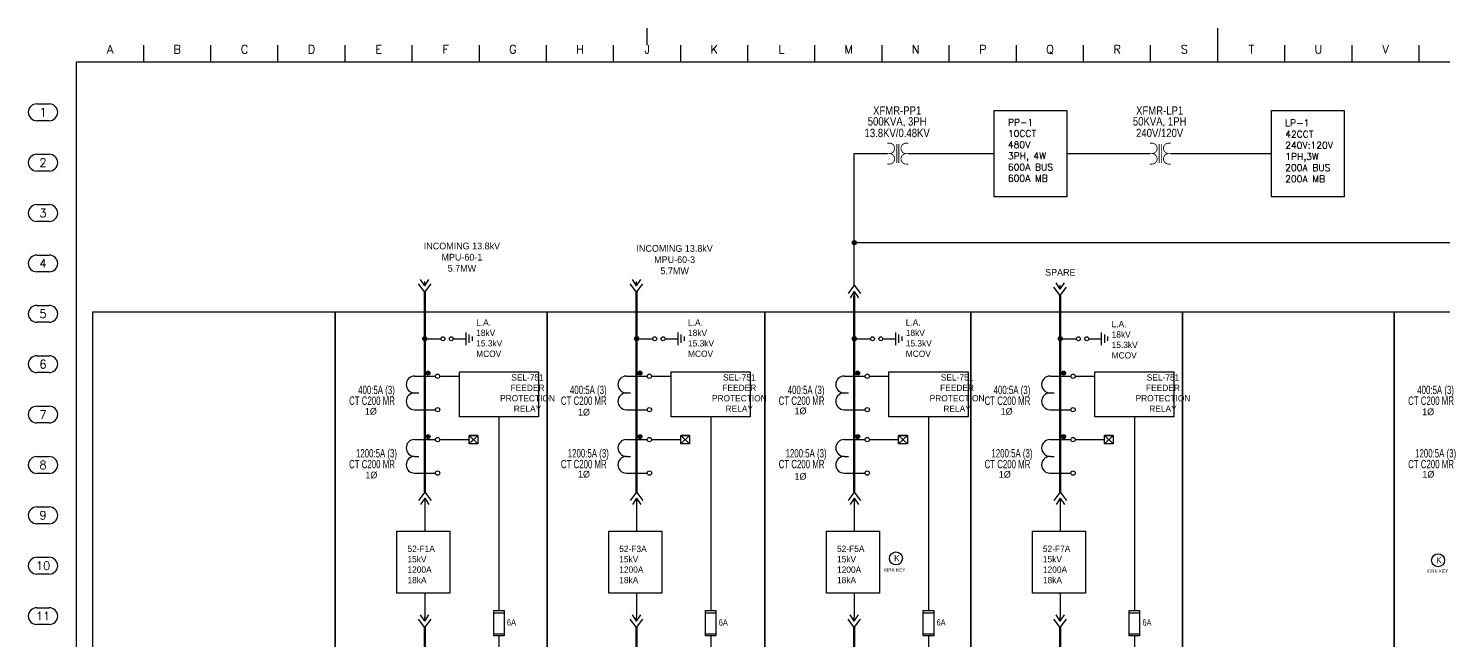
# Model space of a CAD drawing. Header units: inches. Extents: x -0.7 to 34.5, y -0.5 to 22.5.
# Drawn here: x -0.72 to 20.37, y 13.38 to 22.5 of the extents above; entities that cross this region are included whole.
import ezdxf
from ezdxf.enums import TextEntityAlignment as Align

# ---------------------------------------------------------------- set-up
doc = ezdxf.new("R2010")
doc.units = ezdxf.units.IN
doc.header["$MEASUREMENT"] = 0
for name, color, linetype in [('DESC', 7, 'Continuous'), ('INFORBORDER', 3, 'Continuous'), ('MISC', 7, 'Continuous'), ('SYMS', 7, 'Continuous'), ('WIRES', 7, 'Continuous')]:
    doc.layers.add(name, color=color, linetype=linetype)
doc.styles.get("Standard").update_dxf_attribs({"font": 'ROMANS.SHX'})
doc.styles.add('WD', font='txt')

# ---------------------------------------------------------------- blocks, each defined once
blk = doc.blocks.new('IOM_TITLE_BLOCK_BORDER')
at = {"layer": 'INFORBORDER', "color": 5}
for p, q in [((8.5, 22.25), (8.5, 22.5)), ((17, 22), (17, 22.5)), ((1, 22), (1, 22.25)), ((2, 22), (2, 22.25)), ((3, 22), (3, 22.25)), ((4, 22), (4, 22.25)), ((5, 22), (5, 22.25)), ((6, 22), (6, 22.25)), ((7, 22), (7, 22.25)), ((8, 22), (8, 22.25)), ((9, 22), (9, 22.25)), ((10, 22), (10, 22.25)), ((11, 22), (11, 22.25)), ((12, 22), (12, 22.25)), ((13, 22), (13, 22.25)), ((14, 22), (14, 22.25)), ((15, 22), (15, 22.25)), ((16, 22), (16, 22.25)), ((18, 22), (18, 22.25)), ((19, 22), (19, 22.25)), ((20, 22), (20, 22.25)), ((0, 0), (0, 22)), ((0, 22), (34, 22))]:
    blk.add_line(p, q, dxfattribs=at)
at = {"color": 7, "ltscale": 0.2}
for s, p in [('A', (0.5, 22.125)), ('B', (1.5, 22.125)), ('C', (2.5, 22.125)), ('D', (3.5, 22.125)), ('E', (4.5, 22.125)), ('F', (5.5, 22.125)), ('G', (6.5, 22.125)), ('H', (7.5, 22.125)), ('J', (8.5, 22.125)), ('K', (9.5, 22.125)), ('L', (10.5, 22.125)), ('M', (11.5, 22.125)), ('N', (12.5, 22.125)), ('P', (13.5, 22.125)), ('Q', (14.5, 22.125)), ('R', (15.5, 22.125)), ('S', (16.5, 22.125)), ('T', (17.5, 22.125)), ('U', (18.5, 22.125)), ('V', (19.5, 22.125))]:
    blk.add_text(s, height=0.125, dxfattribs=at).set_placement(p, align=Align.CENTER)
blk = doc.blocks.new('LINEREF_ENCASEMENT')
for p, q in [((-0.09375, 0), (0.09375, 0)), ((0.09375, -0.25), (-0.09375, -0.25))]:
    blk.add_line(p, q)
for centre, start, end in [((-0.09375, -0.125), 90, 270), ((0.09375, -0.125), 270, 90)]:
    blk.add_arc(centre, 0.125, start, end)
blk = doc.blocks.new('WD_MLRH')
at = {"style": 'WD'}
blk.add_attdef('RUNGFIRST', text='', height=0.125, dxfattribs=at).set_placement((-0.25, 0), align=Align.MIDDLE_RIGHT)
at = {"style": 'WD', "flags": 1}
for tag, p in [('RUNGHORV', (-0.25, -0.127)), ('RUNGDIST', (-0.25, -0.2)), ('RUNGINC', (-0.25, -0.163)), ('WIRE-START', (-0.25, -0.356)), ('WIRE-GSUF', (-0.25, -0.396)), ('WIREMODE', (-0.25, -0.281)), ('PH3SPACE', (-0.25, -0.437)), ('RUNGCNT', (-0.25, -0.237)), ('WIREFMT', (-0.25, -0.321))]:
    blk.add_attdef(tag, text='', height=0.025, dxfattribs=at).set_placement(p, align=Align.RIGHT)
blk = doc.blocks.new('WDDOT')
for radius in [0.03, 0.0187, 0.00929]:
    blk.add_circle((0, 0), radius)
blk = doc.blocks.new('HGND2')
for p, q in [((0, 0.09375), (0, -0.09375)), ((0.046875, 0.0625), (0.046875, -0.0625)), ((0.09375, 0.03125), (0.09375, -0.03125))]:
    blk.add_line(p, q)
at = {"style": 'WD', "flags": 1}
blk.add_attdef('X4TERM01', (0, 0), '', height=0.01, dxfattribs=at)
blk = doc.blocks.new('VCN1PJ')
for p, q in [((0, 0.062), (-0.094, -0.062)), ((0, 0.062), (0.094, -0.062)), ((0, -0.031), (-0.062, -0.125)), ((0, -0.031), (0.062, -0.125)), ((0, -0.031), (0, -0.094))]:
    blk.add_line(p, q)
at = {"style": 'WD', "width": 0.7}
for tag, p in [('INST', (0.229, 0.85)), ('DESC1', (-0.062, 0.511)), ('LOC', (-0.062, 0.68)), ('DESC2', (-0.062, 0.354))]:
    blk.add_attdef(tag, text='', height=0.125, dxfattribs=at).set_placement(p, align=Align.RIGHT)
at = {"style": 'WD'}
blk.add_attdef('TAG1', text='', height=0.125, dxfattribs=at).set_placement((-0.062, 0.094), align=Align.RIGHT)
for tag, p, height, flags in [('WDBLKNAM', (-0.132, 0.045), 0.01, 9), ('FAMILY', (-0.132, 0.064), 0.01, 9), ('X2TERM02', (0, 0.062), 0.0125, 1), ('X2TERMDESC02', (0.026, 0.042), 0.01, 1), ('X8TERM01', (0, -0.094), 0.0125, 1), ('X8TERMDESC01', (0.013, -0.115), 0.01, 1)]:
    blk.add_attdef(tag, p, '', height=height, dxfattribs=dict(at, flags=flags))
at = {"linetype": 'Continuous', "style": 'WD', "flags": 9}
for tag, p in [('MFG', (-0.109, 0)), ('CAT', (-0.107, 0.019)), ('ASSYCODE', (-0.109, -0.014))]:
    blk.add_attdef(tag, text='', height=0.01, dxfattribs=at).set_placement(p, align=Align.CENTER)
at = {"linetype": 'Continuous', "style": 'WD', "flags": 8}
blk.add_attdef('TERM02', (0.047, 0.062), '', height=0.125, dxfattribs=at)
at = {"style": 'WD'}
for tag, p in [('X4LINK', (-0.125, -0.062)), ('X1LINK', (0.125, -0.062))]:
    blk.add_attdef(tag, p, '', height=0.01, dxfattribs=at)
at = {"linetype": 'Continuous', "style": 'WD', "flags": 8}
blk.add_attdef('TERM01', text='', height=0.125, dxfattribs=at).set_placement((0.047, -0.156), align=Align.TOP_LEFT)
blk = doc.blocks.new('VXF1CT')
for p, q in [((-0.344, 0.25), (-0.032, 0.25)), ((-0.344, 0), (-0.281, 0)), ((-0.344, -0.25), (-0.032, -0.25))]:
    blk.add_line(p, q)
for centre in [(0, 0.249), (0, -0.249)]:
    blk.add_circle(centre, 0.0322)
for centre in [(-0.344, 0.125), (-0.344, -0.125)]:
    blk.add_arc(centre, 0.125, 90, 270)
at = {"linetype": 'Continuous', "style": 'WD', "flags": 8}
for tag, p in [('TERM02', (-0.045, 0.267)), ('TERM01', (-0.055, -0.231))]:
    blk.add_attdef(tag, text='', height=0.125, dxfattribs=at).set_placement(p, align=Align.RIGHT)
at = {"style": 'WD'}
for tag, p, height, flags in [('X2TERM02', (0, 0.281), 0.0125, 1), ('X1TERM02', (0.032, 0.249), 0.0125, 1), ('FAMILY', (-0.196, 0.191), 0.01, 9), ('X8TERM01', (0, -0.283), 0.0125, 1), ('X1TERM01', (0.032, -0.251), 0.0125, 1)]:
    blk.add_attdef(tag, p, '', height=height, dxfattribs=dict(at, flags=flags))
blk.add_attdef('TYPE', text='', height=0.125, dxfattribs=at).set_placement((-0.047, -0.047), align=Align.CENTER)
at = {"linetype": 'Continuous', "style": 'WD', "flags": 9}
for tag, p in [('ASSYCODE', (-0.171, 0.119)), ('MFG', (-0.173, 0.143)), ('CAT', (-0.171, 0.162))]:
    blk.add_attdef(tag, text='', height=0.01, dxfattribs=at).set_placement(p, align=Align.CENTER)
at = {"style": 'WD'}
blk.add_attdef('TAG1', (0.281, 0.031), '', height=0.125, dxfattribs=at)
at = {"style": 'WD', "width": 0.7}
blk.add_attdef('RATING1', (0.281, -0.125), '', height=0.125, dxfattribs=at)
for tag, p in [('INST', (-0.227, -0.422)), ('DESC1', (-0.201, -0.757)), ('LOC', (-0.201, -0.601)), ('DESC2', (-0.201, -0.914))]:
    blk.add_attdef(tag, text='', height=0.125, dxfattribs=at).set_placement(p, align=Align.CENTER)
blk = doc.blocks.new('VFU1')
for p, q in [((-0.078, -0.188), (-0.078, 0.188)), ((-0.078, 0.188), (0.078, 0.188)), ((-0.078, 0.156), (0.078, 0.156)), ((0.078, 0.188), (0.078, -0.188)), ((-0.078, -0.156), (0.078, -0.156)), ((0.078, -0.188), (-0.078, -0.188))]:
    blk.add_line(p, q)
at = {"linetype": 'Continuous', "style": 'WD'}
for tag, height, flags, p in [('TERM01', 0.0625, 8, (-0.055, 0.207)), ('MFG', 0.01, 9, (-0.08, -0.088)), ('CAT', 0.01, 9, (-0.08, -0.073))]:
    blk.add_attdef(tag, text='', height=height, dxfattribs=dict(at, flags=flags)).set_placement(p, align=Align.RIGHT)
at = {"style": 'WD'}
for tag, p, height, width in [('INST', (0.281, 0.163), 0.0625, 0.7), ('TAG1', (0.158, -0.061), 0.109, 0.9), ('LOC', (0.281, 0.078), 0.0625, 0.7), ('DESC1', (0.281, -0.196), 0.0625, 0.7), ('DESC2', (0.281, -0.29), 0.0625, 0.7), ('DESC3', (0.281, -0.375), 0.0625, 0.7)]:
    blk.add_attdef(tag, p, '', height=height, dxfattribs=dict(at, width=width))
at = {"color": 7, "style": 'WD'}
for tag, p in [('X4LINK', (-0.125, 0)), ('X1LINK', (0.141, 0))]:
    blk.add_attdef(tag, p, '', height=0.01, dxfattribs=at)
at = {"style": 'WD', "width": 0.7}
blk.add_attdef('RATING1', text='', height=0.0938, rotation=90, dxfattribs=at).set_placement((0, 0), align=Align.MIDDLE_CENTER)
at = {"color": 7, "style": 'WD', "flags": 1}
for tag, p in [('X2TERM01', (0, 0.188)), ('X8TERM02', (0, -0.188))]:
    blk.add_attdef(tag, p, '', height=0.0109, dxfattribs=at)
at = {"linetype": 'Continuous', "style": 'WD', "flags": 9}
blk.add_attdef('ASSYCODE', text='', height=0.01, dxfattribs=at).set_placement((-0.098, -0.108), align=Align.CENTER)
at = {"style": 'WD', "flags": 9}
blk.add_attdef('FAMILY', text='', height=0.01, dxfattribs=at).set_placement((-0.08, -0.036), align=Align.RIGHT)
at = {"linetype": 'Continuous', "style": 'WD', "flags": 8}
blk.add_attdef('TERM02', text='', height=0.0625, dxfattribs=at).set_placement((-0.041, -0.213), align=Align.TOP_RIGHT)
blk = doc.blocks.new('HXF1T1_1-')
for points in [[(-0.156, 0, 0.0125, 0.0125, 0), (-0.126, 0, 0.0125, 0.0125, 1.005682), (-0.125, 0.156, 0, 0, 0)], [(0.156, 0, 0.0125, 0.0125, 0), (0.124, 0, 0.0125, 0.0125, 0.994377), (0.125, -0.156, 0, 0, 0)]]:
    blk.add_lwpolyline(points, format="xyseb")
at = {"const_width": 0.0125}
for points in [[(-0.156, 0.156), (-0.125, 0.156)], [(-0.016, -0.141), (-0.016, 0.141)], [(0.016, -0.141), (0.016, 0.141)], [(0.156, 0.156), (0.125, 0.156)], [(-0.156, -0.156), (-0.125, -0.156)], [(0.156, -0.156), (0.125, -0.156)]]:
    blk.add_lwpolyline(points, dxfattribs=at)
for points in [[(-0.125, -0.156, 1.000009), (-0.125, 0)], [(0.125, 0.156, 1.000009), (0.125, 0)]]:
    blk.add_lwpolyline(points, format="xyb", dxfattribs=at)
at = {"style": 'WD', "width": 0.85}
for tag, p in [('INST', (-0.012, 0.592)), ('LOC', (-0.012, 0.42)), ('TAG1', (-0.01, 0.25)), ('RATING1', (-0.01, -0.344)), ('RATING2', (-0.01, -0.516)), ('DESC1', (-0.01, -0.687)), ('DESC2', (-0.01, -0.859)), ('DESC3', (-0.01, -1.031))]:
    blk.add_attdef(tag, text='', height=0.125, dxfattribs=at).set_placement(p, align=Align.CENTER)
at = {"style": 'WD', "flags": 9}
blk.add_attdef('WDTYPE', text='', height=0.01, dxfattribs=at).set_placement((-0.221, 0.075), align=Align.RIGHT)
at = {"color": 7, "style": 'WD', "flags": 1}
for tag, p in [('X4TERM01', (-0.156, 0)), ('X1TERM02', (0.156, 0))]:
    blk.add_attdef(tag, p, '', height=0.0125, dxfattribs=at)
at = {"style": 'WD'}
for tag, p in [('X2LINK', (0, 0.156)), ('X8LINK', (0, -0.172))]:
    blk.add_attdef(tag, p, '', height=0.01, dxfattribs=at)
at = {"linetype": 'Continuous', "style": 'WD', "flags": 9}
for tag, p in [('ASSYCODE', (0.219, 0.062)), ('MFG', (0.228, 0.089)), ('CAT', (0.23, 0.108))]:
    blk.add_attdef(tag, text='', height=0.01, dxfattribs=at).set_placement(p, align=Align.CENTER)
at = {"style": 'WD', "flags": 9}
for tag, p in [('FAMILY', (0.206, 0.131)), ('CONTACT', (0.206, 0.04))]:
    blk.add_attdef(tag, p, '', height=0.01, dxfattribs=at)
at = {"linetype": 'Continuous', "style": 'WD', "flags": 8}
blk.add_attdef('TERM01', text='', height=0.125, dxfattribs=at).set_placement((-0.229, -0.031), align=Align.TOP_RIGHT)
blk.add_attdef('TERM02', text='', height=0.125, dxfattribs=at).set_placement((0.208, -0.031), align=Align.TOP_LEFT)

msp = doc.modelspace()

# ---------------------------------------------------------------- linework, layer by layer
at = {"color": 7, "lineweight": 70, "ltscale": 0.4}
for p, q in [((5.187, 15.598), (5.187, 18.572)), ((8.343, 15.598), (8.343, 18.572)), ((11.586, 15.598), (11.586, 18.521)), ((14.653, 15.598), (14.653, 18.521)), ((5.187, 12.609), (5.187, 13.58)), ((8.343, 12.609), (8.343, 13.58)), ((11.586, 12.609), (11.586, 13.58)), ((14.653, 12.609), (14.653, 13.58))]:
    msp.add_line(p, q, dxfattribs=at)
at = {"color": 7, "ltscale": 0.2}
for p, q in [((5.846, 16.316), (5.977, 16.438)), ((5.977, 16.438), (5.846, 16.438)), ((5.846, 16.438), (5.977, 16.316)), ((9.001, 16.316), (9.133, 16.438)), ((9.133, 16.438), (9.001, 16.438)), ((9.001, 16.438), (9.133, 16.316)), ((12.244, 16.316), (12.376, 16.438)), ((12.376, 16.438), (12.244, 16.438)), ((12.244, 16.438), (12.376, 16.316)), ((15.311, 16.316), (15.443, 16.438)), ((15.443, 16.438), (15.311, 16.438)), ((15.311, 16.438), (15.443, 16.316))]:
    msp.add_line(p, q, dxfattribs=at)
for points in [[(13.671, 21.278), (14.751, 21.278), (14.751, 19.992), (13.671, 19.992)], [(17.801, 21.278), (18.882, 21.278), (18.882, 19.992), (17.801, 19.992)], [(0.243, 18.281), (3.853, 18.281), (3.853, 4.231), (0.243, 4.231)], [(3.853, 18.281), (7.008, 18.281), (7.008, 4.231), (3.853, 4.231)], [(7.008, 18.281), (10.252, 18.281), (10.252, 4.231), (7.008, 4.231)], [(10.252, 18.281), (13.319, 18.281), (13.319, 4.231), (10.252, 4.231)], [(13.319, 18.281), (16.474, 18.281), (16.474, 4.231), (13.319, 4.231)], [(16.474, 18.281), (19.629, 18.281), (19.629, 4.231), (16.474, 4.231)], [(19.629, 18.281), (23.059, 18.281), (23.059, 4.231), (19.629, 4.231)], [(5.702, 17.388), (6.881, 17.388), (6.881, 16.716), (5.702, 16.716)], [(8.858, 17.388), (10.036, 17.388), (10.036, 16.716), (8.858, 16.716)], [(12.101, 17.388), (13.28, 17.388), (13.28, 16.716), (12.101, 16.716)], [(15.168, 17.388), (16.347, 17.388), (16.347, 16.716), (15.168, 16.716)], [(5.846, 16.438), (5.977, 16.438), (5.977, 16.316), (5.846, 16.316)], [(9.001, 16.438), (9.133, 16.438), (9.133, 16.316), (9.001, 16.316)], [(12.244, 16.438), (12.376, 16.438), (12.376, 16.316), (12.244, 16.316)], [(15.311, 16.438), (15.443, 16.438), (15.443, 16.316), (15.311, 16.316)], [(4.773, 15.013), (5.562, 15.013), (5.562, 14.092), (4.773, 14.092)], [(7.928, 15.013), (8.718, 15.013), (8.718, 14.092), (7.928, 14.092)], [(11.172, 15.013), (11.961, 15.013), (11.961, 14.092), (11.172, 14.092)], [(14.239, 15.013), (15.028, 15.013), (15.028, 14.092), (14.239, 14.092)]]:
    msp.add_lwpolyline(points, close=True, dxfattribs=at)
for centre, radius in [((5.458, 17.879), 0.0289), ((5.582, 17.879), 0.0289), ((8.613, 17.879), 0.0289), ((8.737, 17.879), 0.0289), ((11.857, 17.879), 0.0289), ((11.981, 17.879), 0.0289), ((14.924, 17.879), 0.0289), ((15.048, 17.879), 0.0289), ((12.206, 14.608), 0.0966), ((20.282, 14.581), 0.0966)]:
    msp.add_circle(centre, radius, dxfattribs=at)
at = {"layer": 'WIRES', "color": 7, "ltscale": 0.2}
for p, q in [((11.586, 18.678), (11.586, 20.636)), ((11.586, 20.636), (12.078, 20.636)), ((12.391, 20.635), (13.671, 20.635)), ((14.751, 20.635), (15.988, 20.635)), ((16.3, 20.635), (17.801, 20.635)), ((20.964, 19.308), (11.586, 19.308)), ((5.187, 17.879), (5.429, 17.879)), ((5.611, 17.879), (5.804, 17.879)), ((8.343, 17.879), (8.584, 17.879)), ((8.766, 17.879), (8.96, 17.879)), ((11.586, 17.879), (11.828, 17.879)), ((12.01, 17.879), (12.203, 17.879)), ((14.653, 17.879), (14.895, 17.879)), ((15.077, 17.879), (15.27, 17.879)), ((5.411, 17.321), (5.702, 17.321)), ((8.567, 17.321), (8.858, 17.321)), ((11.81, 17.321), (12.101, 17.321)), ((14.877, 17.321), (15.168, 17.321)), ((6.292, 16.716), (6.292, 13.83)), ((9.447, 16.716), (9.447, 13.83)), ((12.691, 16.716), (12.691, 13.83)), ((15.758, 16.716), (15.758, 13.83)), ((5.411, 16.377), (5.846, 16.377)), ((8.567, 16.377), (9.001, 16.377)), ((11.81, 16.377), (12.244, 16.377)), ((14.877, 16.377), (15.311, 16.377)), ((5.187, 15.442), (5.187, 15.013)), ((8.343, 15.442), (8.343, 15.013)), ((11.586, 15.442), (11.586, 15.013)), ((14.653, 15.442), (14.653, 15.013)), ((5.187, 14.092), (5.187, 13.736)), ((8.343, 14.092), (8.343, 13.736)), ((11.586, 14.092), (11.586, 13.736)), ((14.653, 14.092), (14.653, 13.736)), ((6.292, 13.455), (6.292, 11.386)), ((9.447, 13.455), (9.447, 11.386)), ((12.691, 13.455), (12.691, 11.386)), ((15.758, 13.455), (15.758, 11.386))]:
    msp.add_line(p, q, dxfattribs=at)

# ---------------------------------------------------------------- block references
at = {"color": 7, "ltscale": 0.2}
msp.add_blockref('IOM_TITLE_BLOCK_BORDER', (0, 0), dxfattribs=at)
msp.add_blockref('LINEREF_ENCASEMENT', (-0.5, 21.375))
at = {"color": 8, "ltscale": 0.2}
ref = msp.add_blockref('WD_MLRH', (-0.5, 21.188), dxfattribs=at)
ref.add_attrib('RUNGFIRST', '1', dxfattribs={"height": 0.125}).set_placement((-0.5, 21.188), align=Align.CENTER)
at = {"color": 7}
for p in [(-0.5, 20.625), (-0.5, 19.875), (-0.5, 19.125), (-0.5, 18.375), (-0.5, 17.625), (-0.5, 16.875), (-0.5, 16.125), (-0.5, 15.375), (-0.5, 14.625), (-0.5, 13.875)]:
    msp.add_blockref('LINEREF_ENCASEMENT', p, dxfattribs=at)
at = {"layer": 'SYMS', "color": 7, "ltscale": 0.2}
ref = msp.add_blockref('HXF1T1_1-', (12.234, 20.635), dxfattribs=at)
ref.add_attrib('DESC2', '500KVA, 3PH', dxfattribs={"layer": 'DESC', "height": 0.125, "style": 'WD', "width": 0.85}).set_placement((12.224, 21.052), align=Align.CENTER)
ref.add_attrib('DESC1', 'XFMR-PP1', dxfattribs={"layer": 'DESC', "height": 0.125, "style": 'WD', "width": 0.85}).set_placement((12.224, 21.214), align=Align.CENTER)
ref.add_attrib('DESC3', '13.8KV/0.48KV', dxfattribs={"layer": 'DESC', "height": 0.125, "style": 'WD', "width": 0.85}).set_placement((12.224, 20.88), align=Align.CENTER)
ref = msp.add_blockref('HXF1T1_1-', (16.144, 20.635), dxfattribs=at)
ref.add_attrib('DESC2', '50KVA, 1PH', dxfattribs={"layer": 'DESC', "height": 0.125, "style": 'WD', "width": 0.85}).set_placement((16.134, 21.052), align=Align.CENTER)
ref.add_attrib('DESC1', 'XFMR-LP1', dxfattribs={"layer": 'DESC', "height": 0.125, "style": 'WD', "width": 0.85}).set_placement((16.134, 21.214), align=Align.CENTER)
ref.add_attrib('DESC3', '240V/120V', dxfattribs={"layer": 'DESC', "height": 0.125, "style": 'WD', "width": 0.85}).set_placement((16.134, 20.88), align=Align.CENTER)
for name, p in [('WDDOT', (11.586, 19.308)), ('VCN1PJ', (11.586, 18.615)), ('WDDOT', (5.237, 17.367)), ('WDDOT', (8.392, 17.367)), ('WDDOT', (11.636, 17.367)), ('WDDOT', (14.703, 17.367)), ('WDDOT', (5.237, 16.423)), ('WDDOT', (8.392, 16.423)), ('WDDOT', (11.636, 16.423)), ('WDDOT', (14.703, 16.423)), ('VCN1PJ', (5.187, 15.535)), ('VCN1PJ', (8.343, 15.535)), ('VCN1PJ', (11.586, 15.535)), ('VCN1PJ', (14.653, 15.535))]:
    msp.add_blockref(name, p, dxfattribs=at)
at = {"layer": 'SYMS', "color": 7, "ltscale": 0.2, "xscale": -1, "rotation": 180}
for name, p in [('VCN1PJ', (5.187, 18.635)), ('VCN1PJ', (8.343, 18.635)), ('VCN1PJ', (14.653, 18.584)), ('HGND2', (5.804, 17.879)), ('HGND2', (8.96, 17.879)), ('HGND2', (12.203, 17.879)), ('HGND2', (15.27, 17.879)), ('WDDOT', (5.187, 17.879)), ('WDDOT', (8.343, 17.879)), ('WDDOT', (11.586, 17.879)), ('WDDOT', (14.653, 17.879)), ('VCN1PJ', (5.187, 13.643)), ('VCN1PJ', (8.343, 13.643)), ('VCN1PJ', (11.586, 13.643)), ('VCN1PJ', (14.653, 13.643))]:
    msp.add_blockref(name, p, dxfattribs=at)
at = {"layer": 'SYMS', "color": 7, "ltscale": 0.2, "rotation": 180}
for p in [(5.187, 17.879), (8.343, 17.879), (11.586, 17.879), (14.653, 17.879)]:
    msp.add_blockref('WDDOT', p, dxfattribs=at)
at = {"layer": 'SYMS', "color": 7, "ltscale": 0.2}
ref = msp.add_blockref('VXF1CT', (5.379, 17.072), dxfattribs=at)
ref.add_attrib('DESC1', '400:5A (3)', dxfattribs={"layer": 'DESC', "height": 0.125, "style": 'WD', "width": 0.7}).set_placement((4.468, 17.055), align=Align.CENTER)
ref.add_attrib('DESC2', 'CT C200 MR', dxfattribs={"layer": 'DESC', "height": 0.125, "style": 'WD', "width": 0.7}).set_placement((4.401, 16.894), align=Align.CENTER)
ref = msp.add_blockref('VXF1CT', (8.534, 17.072), dxfattribs=at)
ref.add_attrib('DESC1', '400:5A (3)', dxfattribs={"layer": 'DESC', "height": 0.125, "style": 'WD', "width": 0.7}).set_placement((7.623, 17.055), align=Align.CENTER)
ref.add_attrib('DESC2', 'CT C200 MR', dxfattribs={"layer": 'DESC', "height": 0.125, "style": 'WD', "width": 0.7}).set_placement((7.556, 16.894), align=Align.CENTER)
ref = msp.add_blockref('VXF1CT', (11.778, 17.072), dxfattribs=at)
ref.add_attrib('DESC1', '400:5A (3)', dxfattribs={"layer": 'DESC', "height": 0.125, "style": 'WD', "width": 0.7}).set_placement((10.867, 17.055), align=Align.CENTER)
ref.add_attrib('DESC2', 'CT C200 MR', dxfattribs={"layer": 'DESC', "height": 0.125, "style": 'WD', "width": 0.7}).set_placement((10.8, 16.894), align=Align.CENTER)
ref = msp.add_blockref('VXF1CT', (14.845, 17.072), dxfattribs=at)
ref.add_attrib('DESC1', '400:5A (3)', dxfattribs={"layer": 'DESC', "height": 0.125, "style": 'WD', "width": 0.7}).set_placement((13.934, 17.055), align=Align.CENTER)
ref.add_attrib('DESC2', 'CT C200 MR', dxfattribs={"layer": 'DESC', "height": 0.125, "style": 'WD', "width": 0.7}).set_placement((13.867, 16.894), align=Align.CENTER)
ref = msp.add_blockref('VXF1CT', (21.156, 17.072), dxfattribs=at)
ref.add_attrib('DESC1', '400:5A (3)', dxfattribs={"layer": 'DESC', "height": 0.125, "style": 'WD', "width": 0.7}).set_placement((20.245, 17.055), align=Align.CENTER)
ref.add_attrib('DESC2', 'CT C200 MR', dxfattribs={"layer": 'DESC', "height": 0.125, "style": 'WD', "width": 0.7}).set_placement((20.177, 16.894), align=Align.CENTER)
ref = msp.add_blockref('VXF1CT', (5.379, 16.128), dxfattribs=at)
ref.add_attrib('DESC1', '1200:5A (3)', dxfattribs={"layer": 'DESC', "height": 0.125, "style": 'WD', "width": 0.7}).set_placement((4.468, 16.111), align=Align.CENTER)
ref.add_attrib('DESC2', 'CT C200 MR', dxfattribs={"layer": 'DESC', "height": 0.125, "style": 'WD', "width": 0.7}).set_placement((4.401, 15.95), align=Align.CENTER)
ref = msp.add_blockref('VXF1CT', (8.534, 16.128), dxfattribs=at)
ref.add_attrib('DESC1', '1200:5A (3)', dxfattribs={"layer": 'DESC', "height": 0.125, "style": 'WD', "width": 0.7}).set_placement((7.623, 16.111), align=Align.CENTER)
ref.add_attrib('DESC2', 'CT C200 MR', dxfattribs={"layer": 'DESC', "height": 0.125, "style": 'WD', "width": 0.7}).set_placement((7.556, 15.95), align=Align.CENTER)
ref = msp.add_blockref('VXF1CT', (11.778, 16.128), dxfattribs=at)
ref.add_attrib('DESC1', '1200:5A (3)', dxfattribs={"layer": 'DESC', "height": 0.125, "style": 'WD', "width": 0.7}).set_placement((10.867, 16.111), align=Align.CENTER)
ref.add_attrib('DESC2', 'CT C200 MR', dxfattribs={"layer": 'DESC', "height": 0.125, "style": 'WD', "width": 0.7}).set_placement((10.8, 15.95), align=Align.CENTER)
ref = msp.add_blockref('VXF1CT', (14.845, 16.128), dxfattribs=at)
ref.add_attrib('DESC1', '1200:5A (3)', dxfattribs={"layer": 'DESC', "height": 0.125, "style": 'WD', "width": 0.7}).set_placement((13.934, 16.111), align=Align.CENTER)
ref.add_attrib('DESC2', 'CT C200 MR', dxfattribs={"layer": 'DESC', "height": 0.125, "style": 'WD', "width": 0.7}).set_placement((13.867, 15.95), align=Align.CENTER)
ref = msp.add_blockref('VXF1CT', (21.156, 16.128), dxfattribs=at)
ref.add_attrib('DESC1', '1200:5A (3)', dxfattribs={"layer": 'DESC', "height": 0.125, "style": 'WD', "width": 0.7}).set_placement((20.245, 16.111), align=Align.CENTER)
ref.add_attrib('DESC2', 'CT C200 MR', dxfattribs={"layer": 'DESC', "height": 0.125, "style": 'WD', "width": 0.7}).set_placement((20.177, 15.95), align=Align.CENTER)
ref = msp.add_blockref('VFU1', (6.292, 13.643), dxfattribs=at)
ref.add_attrib('RATING1', '6A', dxfattribs={"layer": 'MISC', "height": 0.0938, "style": 'WD', "width": 0.7}).set_placement((6.479, 13.656), align=Align.MIDDLE_CENTER)
ref = msp.add_blockref('VFU1', (9.447, 13.643), dxfattribs=at)
ref.add_attrib('RATING1', '6A', dxfattribs={"layer": 'MISC', "height": 0.0938, "style": 'WD', "width": 0.7}).set_placement((9.634, 13.656), align=Align.MIDDLE_CENTER)
ref = msp.add_blockref('VFU1', (12.691, 13.643), dxfattribs=at)
ref.add_attrib('RATING1', '6A', dxfattribs={"layer": 'MISC', "height": 0.0938, "style": 'WD', "width": 0.7}).set_placement((12.878, 13.656), align=Align.MIDDLE_CENTER)
ref = msp.add_blockref('VFU1', (15.758, 13.643), dxfattribs=at)
ref.add_attrib('RATING1', '6A', dxfattribs={"layer": 'MISC', "height": 0.0938, "style": 'WD', "width": 0.7}).set_placement((15.945, 13.656), align=Align.MIDDLE_CENTER)

# ---------------------------------------------------------------- texts
at = {"color": 7, "ltscale": 0.2}
for s, p in [('2', (-0.5, 20.438)), ('3', (-0.5, 19.688)), ('4', (-0.5, 18.938)), ('5', (-0.5, 18.188)), ('6', (-0.5, 17.438)), ('7', (-0.5, 16.688)), ('8', (-0.5, 15.938)), ('9', (-0.5, 15.188)), ('10', (-0.5, 14.438)), ('11', (-0.5, 13.688))]:
    msp.add_text(s, height=0.125, dxfattribs=at).set_placement(p, align=Align.CENTER)
at = {"color": 7, "ltscale": 0.2, "char_height": 0.1, "attachment_point": 1}
for s, insert in [('PP-1\\P10CCT\\P480V\\P3PH, 4W\\P600A BUS\\P600A MB', (13.873, 21.15)), ('LP-1\\P42CCT\\P240V:120V\\P1PH,3W\\P200A BUS\\P200A MB', (18.004, 21.142))]:
    msp.add_mtext(s, dxfattribs=dict(at, insert=insert))
at = {"color": 7, "ltscale": 0.2, "attachment_point": 1, "style": 'WD'}
for s, insert, char_height in [('\\pxqc;INCOMING 13.8kV\\PMPU-60-1\\P5.7MW', (5.172, 19.31), 0.1), ('\\pxqc;INCOMING 13.8kV\\PMPU-60-3\\P5.7MW', (8.341, 19.273), 0.1), ('SPARE', (14.428, 18.918), 0.1), ('L.A.\\P18kV\\P15.3kV\\PMCOV', (5.953, 18.168), 0.0932), ('L.A.\\P18kV\\P15.3kV\\PMCOV', (9.108, 18.168), 0.0932), ('L.A.\\P18kV\\P15.3kV\\PMCOV', (12.352, 18.168), 0.0932), ('L.A.\\P18kV\\P15.3kV\\PMCOV', (15.419, 18.144), 0.0932), ('\\pxqc;SEL-751\\PFEEDER \\PPROTECTION \\PRELAY', (6.292, 17.35), 0.0932), ('\\pxqc;SEL-751\\PFEEDER \\PPROTECTION \\PRELAY', (9.447, 17.35), 0.0932), ('\\pxqc;SEL-751\\PFEEDER \\PPROTECTION \\PRELAY', (12.691, 17.35), 0.0932), ('\\pxqc;SEL-751\\PFEEDER \\PPROTECTION \\PRELAY', (15.758, 17.35), 0.0932), ('52-F1A\\P15kV\\P1200A\\P18kA', (4.929, 14.799), 0.0932), ('52-F3A\\P15kV\\P1200A\\P18kA', (8.084, 14.799), 0.0932), ('52-F5A\\P15kV\\P1200A\\P18kA', (11.328, 14.799), 0.0932), ('52-F7A\\P15kV\\P1200A\\P18kA', (14.395, 14.799), 0.0932), ('K', (12.178, 14.657), 0.0932), ('K', (20.254, 14.63), 0.0932), ('KIRK KEY', (12.027, 14.463), 0.05), ('KIRK KEY', (20.114, 14.444), 0.05)]:
    msp.add_mtext(s, dxfattribs=dict(at, insert=insert, char_height=char_height))
at = {"color": 7, "ltscale": 0.2, "char_height": 0.1, "width": 0.17854, "attachment_point": 1, "style": 'WD'}
for insert in [(4.295, 16.849), (7.469, 16.836), (10.695, 16.855), (13.766, 16.849), (20.045, 16.841), (4.302, 15.9), (7.469, 15.913), (10.695, 15.88), (13.738, 15.909), (20.048, 15.912)]:
    msp.add_mtext('\\pxqc;1%%C', dxfattribs=dict(at, insert=insert))

doc.saveas('drawing.dxf')
